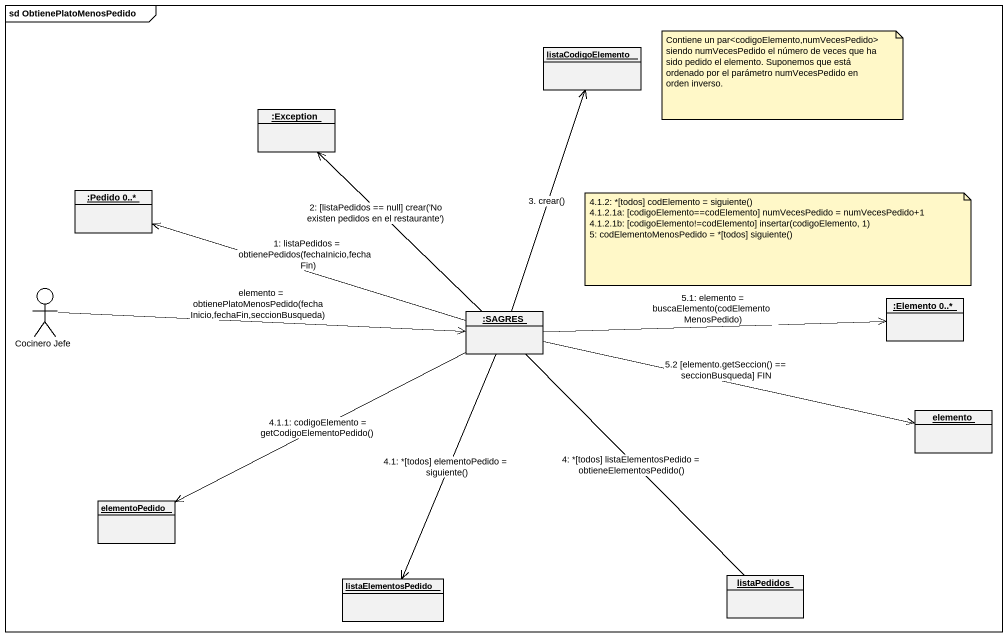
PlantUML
@startuml
mainframe sd ObtienePlatoMenosPedido
allowmixing
hide circle
hide empty members
object listaCodigoElemento
object ":Exception" as Exception_
object ":Pedido 0..*" as Pedido_0
actor "Cocinero Jefe" as Cocinero_Jefe
object ":Elemento 0..*" as Elemento_0
object ":SAGRES" as SAGRES
object elemento
object elementoPedido
object listaPedidos
object listaElementosPedido
Cocinero_Jefe -right-> SAGRES : elemento = obtienePlatoMenosPedido(fechaInicio,fechaFin,seccionBusqueda)
SAGRES -up-> listaCodigoElemento : 3. crear()
SAGRES -up-> Exception_ : 2: [listaPedidos == null] crear('No existen pedidos en el restaurante')
SAGRES -left-> Pedido_0 : 1: listaPedidos = obtienePedidos(fechaInicio,fechaFin)
SAGRES -right-> Elemento_0 : 5.1: elemento = buscaElemento(codElementoMenosPedido)
SAGRES -right-> elemento : 5.2 [elemento.getSeccion() == seccionBusqueda] FIN
SAGRES -left-> elementoPedido : 4.1.1: codigoElemento = getCodigoElementoPedido()
SAGRES -- listaPedidos : 4: *[todos] listaElementosPedido = obtieneElementosPedido()
SAGRES --> listaElementosPedido : 4.1: *[todos] elementoPedido = siguiente()
note as N1
  Contiene un par<codigoElemento,numVecesPedido> siendo numVecesPedido el número de veces que ha sido pedido el elemento. Suponemos que está ordenado por el parámetro numVecesPedido en orden inverso.
end note
note as N2
  4.1.2: *[todos] codElemento = siguiente()
  4.1.2.1a: [codigoElemento==codElemento] numVecesPedido = numVecesPedido+1
  4.1.2.1b: [codigoElemento!=codElemento] insertar(codigoElemento, 1)
  5: codElementoMenosPedido = *[todos] siguiente()
end note
@enduml
